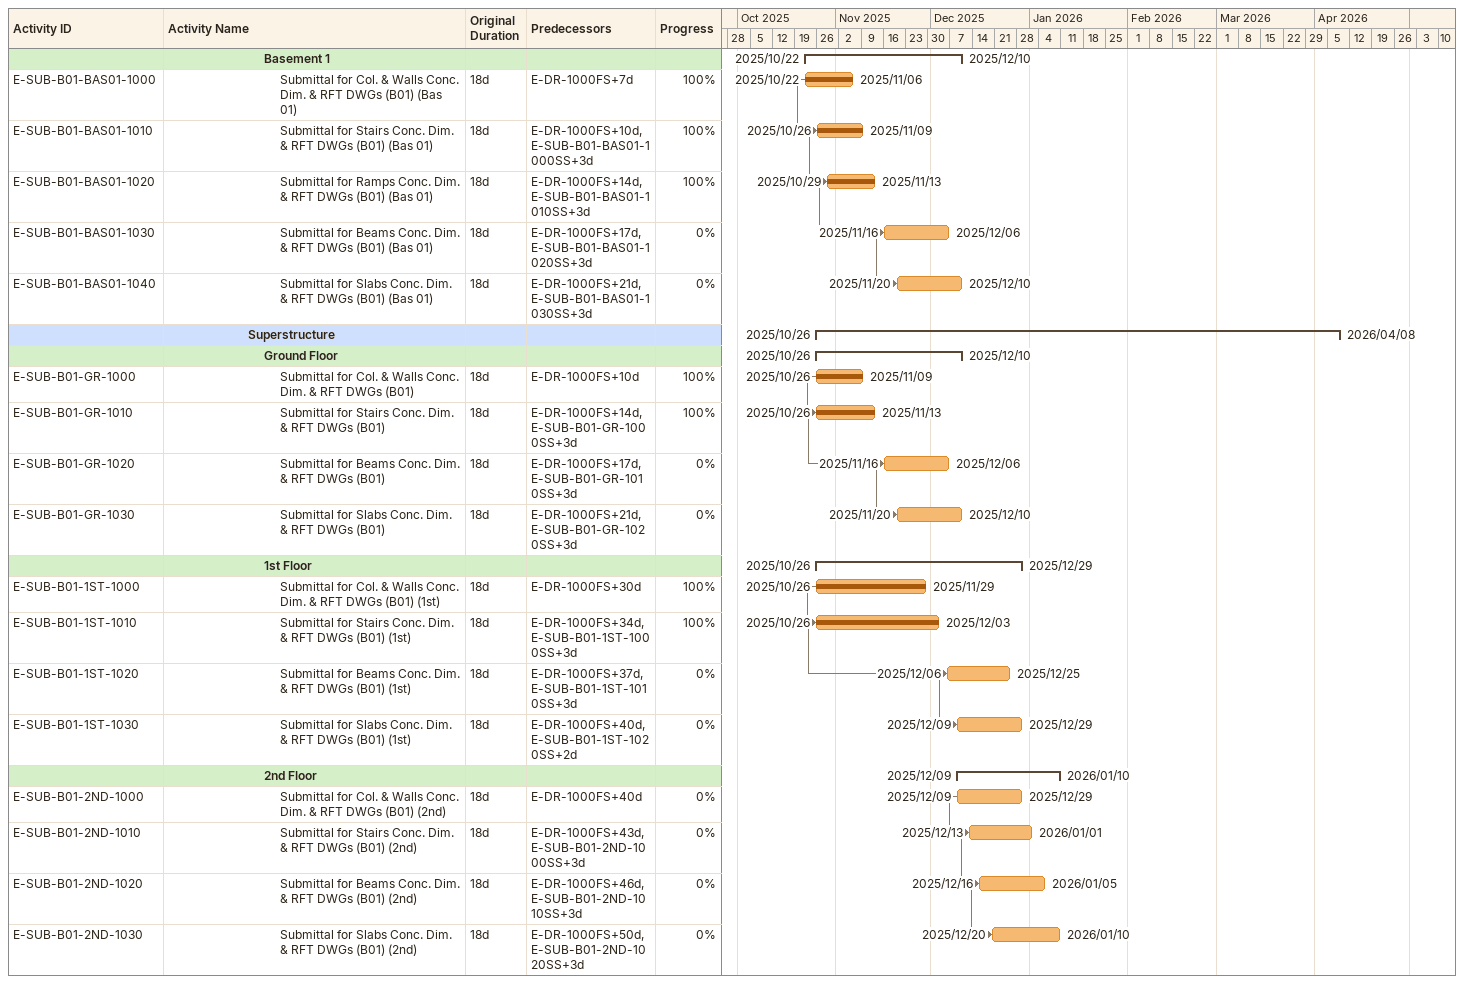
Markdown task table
| ID | Level | Task | Original duration | Start | Finish | Predecessors | % complete |
|---|---|---|---|---|---|---|---|
|  | 7 | **Basement 1** |  | 2025-10-22 | 2025-12-10 |  |  |
| E-SUB-B01-BAS01-1000 | 8 | Submittal for Col. & Walls Conc. Dim. & RFT DWGs (B01) (Bas 01) | 18d | 2025-10-22 | 2025-11-06 | E-DR-1000FS+7d | 100 |
| E-SUB-B01-BAS01-1010 | 8 | Submittal for Stairs Conc. Dim. & RFT DWGs (B01) (Bas 01) | 18d | 2025-10-26 | 2025-11-09 | E-DR-1000FS+10d, E-SUB-B01-BAS01-1000SS+3d | 100 |
| E-SUB-B01-BAS01-1020 | 8 | Submittal for Ramps Conc. Dim. & RFT DWGs (B01) (Bas 01) | 18d | 2025-10-29 | 2025-11-13 | E-DR-1000FS+14d, E-SUB-B01-BAS01-1010SS+3d | 100 |
| E-SUB-B01-BAS01-1030 | 8 | Submittal for Beams Conc. Dim. & RFT DWGs (B01) (Bas 01) | 18d | 2025-11-16 | 2025-12-06 | E-DR-1000FS+17d, E-SUB-B01-BAS01-1020SS+3d | 0 |
| E-SUB-B01-BAS01-1040 | 8 | Submittal for Slabs Conc. Dim. & RFT DWGs (B01) (Bas 01) | 18d | 2025-11-20 | 2025-12-10 | E-DR-1000FS+21d, E-SUB-B01-BAS01-1030SS+3d | 0 |
|  | 6 | **Superstructure** |  | 2025-10-26 | 2026-04-08 |  |  |
|  | 7 | **Ground Floor** |  | 2025-10-26 | 2025-12-10 |  |  |
| E-SUB-B01-GR-1000 | 8 | Submittal for Col. & Walls Conc. Dim. & RFT DWGs (B01) | 18d | 2025-10-26 | 2025-11-09 | E-DR-1000FS+10d | 100 |
| E-SUB-B01-GR-1010 | 8 | Submittal for Stairs Conc. Dim. & RFT DWGs (B01) | 18d | 2025-10-26 | 2025-11-13 | E-DR-1000FS+14d, E-SUB-B01-GR-1000SS+3d | 100 |
| E-SUB-B01-GR-1020 | 8 | Submittal for Beams Conc. Dim. & RFT DWGs (B01) | 18d | 2025-11-16 | 2025-12-06 | E-DR-1000FS+17d, E-SUB-B01-GR-1010SS+3d | 0 |
| E-SUB-B01-GR-1030 | 8 | Submittal for Slabs Conc. Dim. & RFT DWGs (B01) | 18d | 2025-11-20 | 2025-12-10 | E-DR-1000FS+21d, E-SUB-B01-GR-1020SS+3d | 0 |
|  | 7 | **1st Floor** |  | 2025-10-26 | 2025-12-29 |  |  |
| E-SUB-B01-1ST-1000 | 8 | Submittal for Col. & Walls Conc. Dim. & RFT DWGs (B01) (1st) | 18d | 2025-10-26 | 2025-11-29 | E-DR-1000FS+30d | 100 |
| E-SUB-B01-1ST-1010 | 8 | Submittal for Stairs Conc. Dim. & RFT DWGs (B01) (1st) | 18d | 2025-10-26 | 2025-12-03 | E-DR-1000FS+34d, E-SUB-B01-1ST-1000SS+3d | 100 |
| E-SUB-B01-1ST-1020 | 8 | Submittal for Beams Conc. Dim. & RFT DWGs (B01) (1st) | 18d | 2025-12-06 | 2025-12-25 | E-DR-1000FS+37d, E-SUB-B01-1ST-1010SS+3d | 0 |
| E-SUB-B01-1ST-1030 | 8 | Submittal for Slabs Conc. Dim. & RFT DWGs (B01) (1st) | 18d | 2025-12-09 | 2025-12-29 | E-DR-1000FS+40d, E-SUB-B01-1ST-1020SS+2d | 0 |
|  | 7 | **2nd Floor** |  | 2025-12-09 | 2026-01-10 |  |  |
| E-SUB-B01-2ND-1000 | 8 | Submittal for Col. & Walls Conc. Dim. & RFT DWGs (B01) (2nd) | 18d | 2025-12-09 | 2025-12-29 | E-DR-1000FS+40d | 0 |
| E-SUB-B01-2ND-1010 | 8 | Submittal for Stairs Conc. Dim. & RFT DWGs (B01) (2nd) | 18d | 2025-12-13 | 2026-01-01 | E-DR-1000FS+43d, E-SUB-B01-2ND-1000SS+3d | 0 |
| E-SUB-B01-2ND-1020 | 8 | Submittal for Beams Conc. Dim. & RFT DWGs (B01) (2nd) | 18d | 2025-12-16 | 2026-01-05 | E-DR-1000FS+46d, E-SUB-B01-2ND-1010SS+3d | 0 |
| E-SUB-B01-2ND-1030 | 8 | Submittal for Slabs Conc. Dim. & RFT DWGs (B01) (2nd) | 18d | 2025-12-20 | 2026-01-10 | E-DR-1000FS+50d, E-SUB-B01-2ND-1020SS+3d | 0 |
